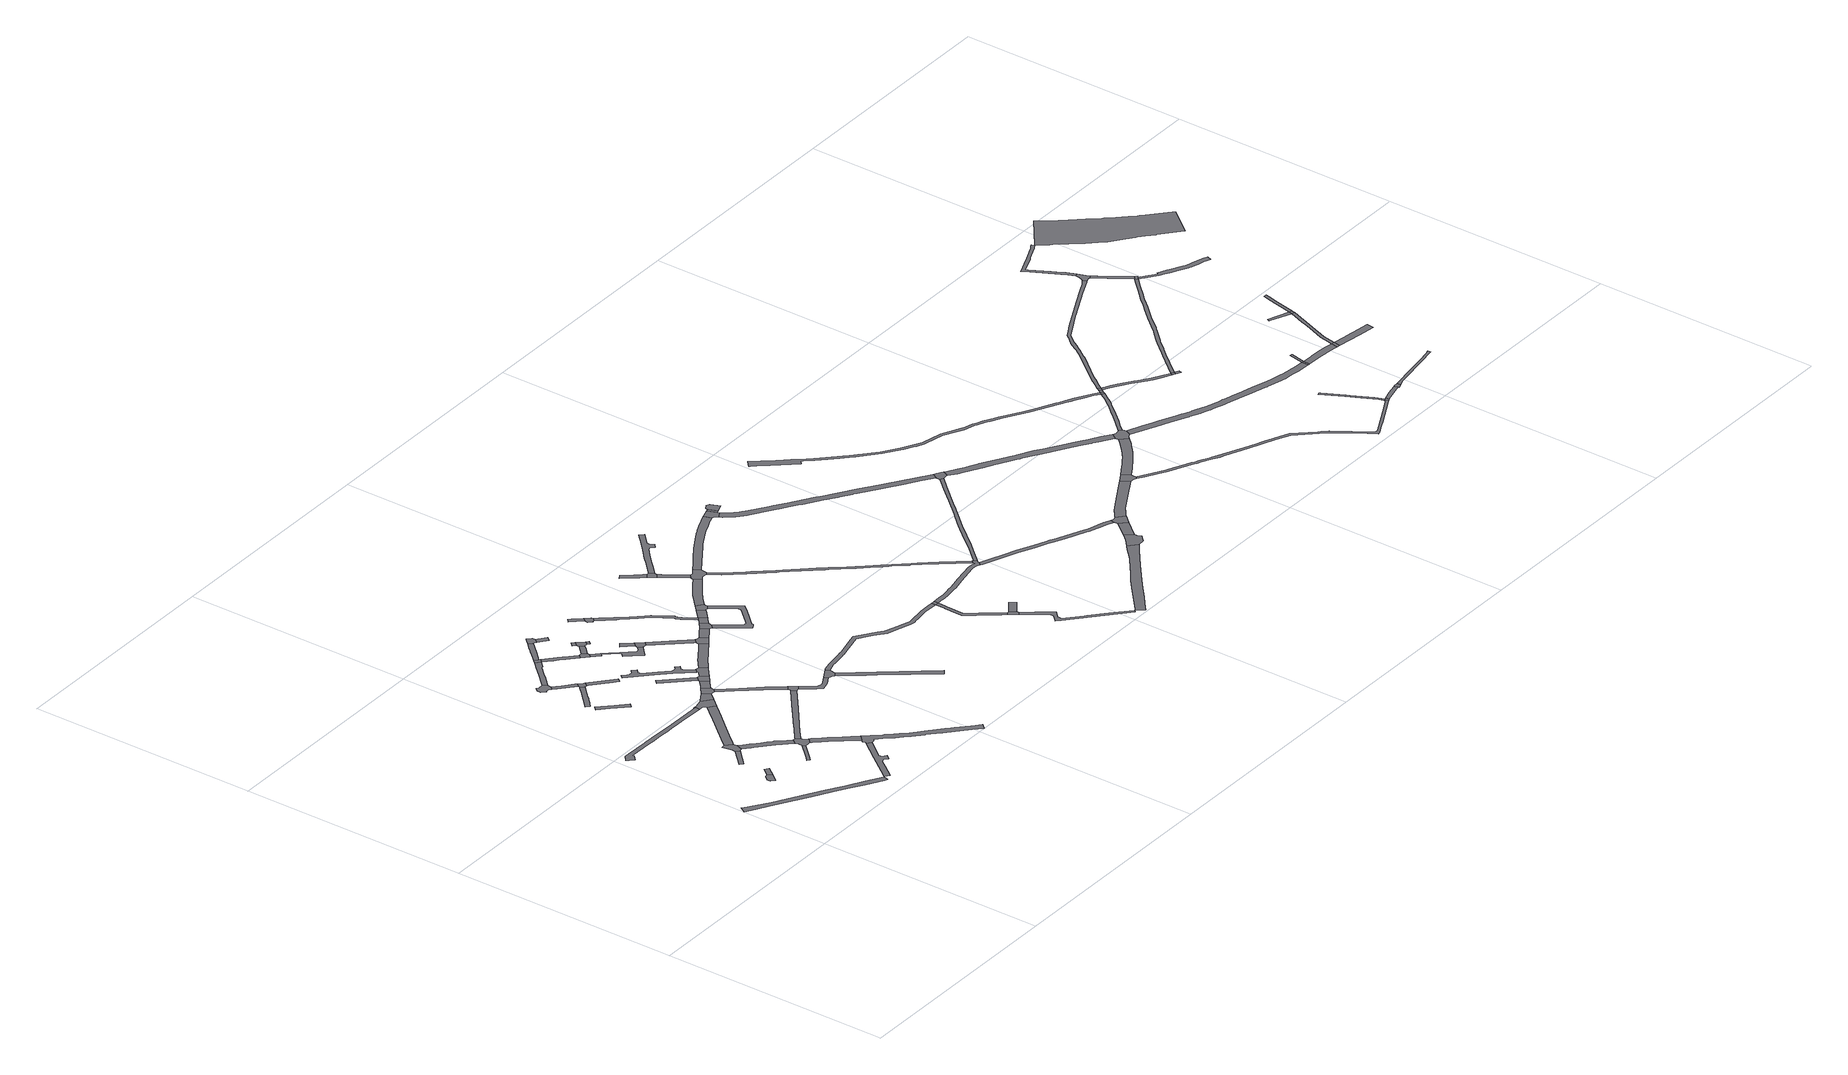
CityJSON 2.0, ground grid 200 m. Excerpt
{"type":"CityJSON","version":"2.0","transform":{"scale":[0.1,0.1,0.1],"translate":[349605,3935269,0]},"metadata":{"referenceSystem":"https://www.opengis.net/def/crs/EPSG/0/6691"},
"CityObjects":{
"road1":{"type":"Road","attributes":{"RoadStructureAttribute.sectionType":"1"},"geometry":[{"type":"MultiSurface","lod":"1","boundaries":[[[0,1,2,3,4,5,6,7,8,9,10,11,12,13,14,15,16,17,18,19]]]}]},
"road2":{"type":"Road","geometry":[{"type":"MultiSurface","lod":"1","boundaries":[[[20,21,22,23,24,25,26,27]]]}]},
"road3":{"type":"Road","attributes":{"RoadStructureAttribute.sectionType":"1"},"geometry":[{"type":"MultiSurface","lod":"1","boundaries":[[[21,28,29,22]]]}]},
"road4":{"type":"Road","attributes":{"RoadStructureAttribute.sectionType":"1"},"geometry":[{"type":"MultiSurface","lod":"1","boundaries":[[[30,31,32,33]]]}]},
"road5":{"type":"Road","geometry":[{"type":"MultiSurface","lod":"1","boundaries":[[[34,35,36,37,38,39,40,41,42,43,44,45,46,47,48,49,50,51,52,53,54]]]}]},
"road6":{"type":"Road","geometry":[{"type":"MultiSurface","lod":"1","boundaries":[[[55,56,57,58,59,30,33,60]]]}]},
"road7":{"type":"Road","attributes":{"RoadStructureAttribute.sectionType":"1"},"geometry":[{"type":"MultiSurface","lod":"1","boundaries":[[[61,62,63,64,65,66,67]]]}]},
"road8":{"type":"Road","attributes":{"RoadStructureAttribute.sectionType":"1"},"geometry":[{"type":"MultiSurface","lod":"1","boundaries":[[[68,69,70,71,72,73,74,75,76,77,78,79,80,81,82,83,55,60]]]}]},
"road9":{"type":"Road","attributes":{"RoadStructureAttribute.sectionType":"1"},"geometry":[{"type":"MultiSurface","lod":"1","boundaries":[[[84,85,86,87,88,89,90,91,92,93,94,95,96,97,98]]]}]},
"road10":{"type":"Road","attributes":{"RoadStructureAttribute.sectionType":"1"},"geometry":[{"type":"MultiSurface","lod":"1","boundaries":[[[99,100,101,102,103,104]]]}]},
"road11":{"type":"Road","attributes":{"RoadStructureAttribute.sectionType":"1"},"geometry":[{"type":"MultiSurface","lod":"1","boundaries":[[[105,106,107,108,57,56,109,110,111,112,113,114,115,116,117]]]}]},
"road12":{"type":"Road","geometry":[{"type":"MultiSurface","lod":"1","boundaries":[[[118,119,120,74,73,121,122,123,61,67,124,125,126]]]}]},
"road13":{"type":"Road","attributes":{"RoadStructureAttribute.sectionType":"1"},"geometry":[{"type":"MultiSurface","lod":"1","boundaries":[[[127,128,129,130,131,132,133,134,135,136,137,138,139,140,141,142,143,144,145]]]}]},
"road14":{"type":"Road","geometry":[{"type":"MultiSurface","lod":"1","boundaries":[[[146,147,148,149,150,151,152,153,154,155,156]]]}]},
"road15":{"type":"Road","geometry":[{"type":"MultiSurface","lod":"1","boundaries":[[[125,157,158,159,160,161,162,163,164,165,166,167,168,169,170,171,172,173,174,126]]]}]},
"road16":{"type":"Road","attributes":{"RoadStructureAttribute.sectionType":"1"},"geometry":[{"type":"MultiSurface","lod":"1","boundaries":[[[175,176,177,178,179,146,156]]]}]},
"road17":{"type":"Road","geometry":[{"type":"MultiSurface","lod":"1","boundaries":[[[176,180,136,135,181,182,183,184,177]]]}]},
"road18":{"type":"Road","attributes":{"RoadStructureAttribute.sectionType":"1"},"geometry":[{"type":"MultiSurface","lod":"1","boundaries":[[[185,186,187,188,189,190,191,148,147,192,193,194,195,196,197,198,199,200,201]]]}]},
"road19":{"type":"Road","geometry":[{"type":"MultiSurface","lod":"1","boundaries":[[[202,203,204,205,206,49,48,207,117,116,115]]]}]},
"road20":{"type":"Road","attributes":{"RoadStructureAttribute.sectionType":"1"},"geometry":[{"type":"MultiSurface","lod":"1","boundaries":[[[208,209,210,211,182,181]]]}]},
"road21":{"type":"Road","attributes":{"RoadStructureAttribute.sectionType":"1"},"geometry":[{"type":"MultiSurface","lod":"1","boundaries":[[[119,212,213,214,215,216,217,218,219,220,221,222,223,224,225,120]]]}]},
"road22":{"type":"Road","attributes":{"RoadStructureAttribute.sectionType":"1"},"geometry":[{"type":"MultiSurface","lod":"1","boundaries":[[[226,227,228,203,202,229]]]}]},
"road23":{"type":"Road","geometry":[{"type":"MultiSurface","lod":"1","boundaries":[[[185,201,230,231,232]]]}]},
"road24":{"type":"Road","attributes":{"RoadStructureAttribute.sectionType":"1"},"geometry":[{"type":"MultiSurface","lod":"1","boundaries":[[[94,233,234,235,236,237,238,239,240,241,242,243,244,245,246,247,248,249,250,251,252,253,254,255,256,257,258,259,260,261,262,263,264,265,266,267,268,269,270,271,272,273,165,164,274,275,95]]]}]},
"road25":{"type":"Road","geometry":[{"type":"MultiSurface","lod":"1","boundaries":[[[276,277,278,279,280,226,229]]]}]},
"road26":{"type":"Road","attributes":{"RoadStructureAttribute.sectionType":"1"},"geometry":[{"type":"MultiSurface","lod":"1","boundaries":[[[281,282,283,284,285,286,287,288,289,290,230,201]]]}]},
"road27":{"type":"Road","attributes":{"RoadStructureAttribute.sectionType":"1"},"geometry":[{"type":"MultiSurface","lod":"1","boundaries":[[[291,292,293,294]]]}]},
"road28":{"type":"Road","attributes":{"RoadStructureAttribute.sectionType":"1"},"geometry":[{"type":"MultiSurface","lod":"1","boundaries":[[[295,296,297,298,299,300,301,280,279]]]}]},
"road29":{"type":"Road","attributes":{"RoadStructureAttribute.sectionType":"1"},"geometry":[{"type":"MultiSurface","lod":"1","boundaries":[[[231,302,303,304,305,306,307,308,309,310,311,312,313,314,315,316,232]]]}]},
"road30":{"type":"Road","attributes":{"RoadStructureAttribute.sectionType":"1"},"geometry":[{"type":"MultiSurface","lod":"1","boundaries":[[[317,318,319,320,321,322,323,324,325,326,327,328,329,330,331,332,333,334,335,336,337,338]]]}]},
"road31":{"type":"Road","attributes":{"RoadStructureAttribute.sectionType":"1"},"geometry":[{"type":"MultiSurface","lod":"1","boundaries":[[[339,340,341,342,343,344,277,276,345,346,347,348,349,350,351,352,353]]]}]},
"road32":{"type":"Road","geometry":[{"type":"MultiSurface","lod":"1","boundaries":[[[287,286,354,355,356,357]]]}]},
"road33":{"type":"Road","geometry":[{"type":"MultiSurface","lod":"1","boundaries":[[[297,358,359,291,294,298]]]}]},
"road34":{"type":"Road","geometry":[{"type":"MultiSurface","lod":"1","boundaries":[[[360,361,362,363,364,308,307,365,366,367]]]}]},
"road35":{"type":"Road","attributes":{"RoadStructureAttribute.sectionType":"1"},"geometry":[{"type":"MultiSurface","lod":"1","boundaries":[[[356,368,369,370,371,357]]]}]},
"road36":{"type":"Road","geometry":[{"type":"MultiSurface","lod":"1","boundaries":[[[372,359,358,373,374,375,376,377,317,338]]]}]},
"road37":{"type":"Road","geometry":[{"type":"MultiSurface","lod":"1","boundaries":[[[378,217,216,379,380,339,353]]]}]},
"road38":{"type":"Road","attributes":{"RoadStructureAttribute.sectionType":"1"},"geometry":[{"type":"MultiSurface","lod":"1","boundaries":[[[381,382,383,384,385,386,387,360,367]]]}]},
"road39":{"type":"Road","attributes":{"RoadStructureAttribute.sectionType":"1"},"geometry":[{"type":"MultiSurface","lod":"1","boundaries":[[[388,389,390,391,392,393,394,355,354,395,396,397,398,399,400,401,402,403,404,405]]]}]},
"road40":{"type":"Road","attributes":{"RoadStructureAttribute.sectionType":"1"},"geometry":[{"type":"MultiSurface","lod":"1","boundaries":[[[406,407,408,409]]]}]},
"road41":{"type":"Road","geometry":[{"type":"MultiSurface","lod":"1","boundaries":[[[410,411,406,409,370,369]]]}]},
"road42":{"type":"Road","attributes":{"RoadStructureAttribute.sectionType":"1"},"geometry":[{"type":"MultiSurface","lod":"1","boundaries":[[[410,412,413,411]]]}]},
"road43":{"type":"Road","attributes":{"RoadStructureAttribute.sectionType":"1"},"geometry":[{"type":"MultiSurface","lod":"1","boundaries":[[[414,415,416,417,418,419,420,421,422,423,424,425,426,380,379]]]}]},
"road44":{"type":"Road","attributes":{"RoadStructureAttribute.sectionType":"1"},"geometry":[{"type":"MultiSurface","lod":"1","boundaries":[[[427,428,429,430]]]}]},
"road45":{"type":"Road","geometry":[{"type":"MultiSurface","lod":"1","boundaries":[[[431,430,429,405,404,432]]]}]},
"road46":{"type":"Road","attributes":{"RoadStructureAttribute.sectionType":"1"},"geometry":[{"type":"MultiSurface","lod":"1","boundaries":[[[433,434,435,436,437,438,377,376,439,440,441,442,443,444,445]]]}]},
"road47":{"type":"Road","geometry":[{"type":"MultiSurface","lod":"1","boundaries":[[[446,447,448,421,420,449,450]]]}]},
"road48":{"type":"Road","attributes":{"RoadStructureAttribute.sectionType":"1"},"geometry":[{"type":"MultiSurface","lod":"1","boundaries":[[[451,452,453,454,455,431,432]]]}]},
"road49":{"type":"Road","attributes":{"RoadStructureAttribute.sectionType":"1"},"geometry":[{"type":"MultiSurface","lod":"1","boundaries":[[[456,457,458,459,460,461]]]}]},
"road50":{"type":"Road","attributes":{"RoadStructureAttribute.sectionType":"1"},"geometry":[{"type":"MultiSurface","lod":"1","boundaries":[[[462,463,464,465,466,461,460,467,468]]]}]},
"road51":{"type":"Road","geometry":[{"type":"MultiSurface","lod":"1","boundaries":[[[469,470,453,452,445,444,471]]]}]},
"road52":{"type":"Road","attributes":{"RoadStructureAttribute.sectionType":"1"},"geometry":[{"type":"MultiSurface","lod":"1","boundaries":[[[472,473,474,475,476,446,450]]]}]},
"road53":{"type":"Road","attributes":{"RoadStructureAttribute.sectionType":"1"},"geometry":[{"type":"MultiSurface","lod":"1","boundaries":[[[477,478,479,480,481,469,471]]]}]},
"road54":{"type":"Road","attributes":{"RoadStructureAttribute.sectionType":"1"},"geometry":[{"type":"MultiSurface","lod":"1","boundaries":[[[482,483,484,485,486,487,488,489,490,491,492,493,494,495,496,497,464,463,498,499,500,501,502,503,504,505,506,507,508,509,510,511,512,513]]]}]},
"road55":{"type":"Road","geometry":[{"type":"MultiSurface","lod":"1","boundaries":[[[514,515,480,479,516,517,518,519,520]]]}]},
"road56":{"type":"Road","geometry":[{"type":"MultiSurface","lod":"1","boundaries":[[[482,513,521,522,520,519,523,524]]]}]},
"road57":{"type":"Road","attributes":{"RoadStructureAttribute.sectionType":"1"},"geometry":[{"type":"MultiSurface","lod":"1","boundaries":[[[524,525,526,527,528,482]]]}]},
"road58":{"type":"Road","attributes":{"RoadStructureAttribute.sectionType":"1"},"geometry":[{"type":"MultiSurface","lod":"1","boundaries":[[[517,529,530,531,532,533,534,535,536,537,538,539,540,541,542,543,544,545,546,547,548,549,550,551,552,553,554,555,556,557,518]]]}]},
"road59":{"type":"Road","geometry":[{"type":"MultiSurface","lod":"1","boundaries":[[[546,545,558,559,560,561,528,527]]]}]},
"road60":{"type":"Road","attributes":{"RoadStructureAttribute.sectionType":"1"},"geometry":[{"type":"MultiSurface","lod":"1","boundaries":[[[562,563,564,565,566,567,568,569,570,571,572,573,574,575,576,577,578,579,580,581,582,583,448,447,584,585,586,587,588,589,590,591,592,593,594,595,596,597,598,599,600,601,602,603,604,605,606,607]]]}]},
"road61":{"type":"Road","attributes":{"RoadStructureAttribute.sectionType":"1"},"geometry":[{"type":"MultiSurface","lod":"1","boundaries":[[[608,609,610,611,612,613,614,615,616,617,618,619,620,560,559]]]}]},
"road62":{"type":"Road","attributes":{"RoadStructureAttribute.sectionType":"1"},"geometry":[{"type":"MultiSurface","lod":"1","boundaries":[[[621,622,623,624,625,626,627,628,629,630,631,632]]]}]},
"road63":{"type":"Road","geometry":[{"type":"MultiSurface","lod":"1","boundaries":[[[633,634,635,636,637,621,632]]]}]},
"road64":{"type":"Road","attributes":{"RoadStructureAttribute.sectionType":"1"},"geometry":[{"type":"MultiSurface","lod":"1","boundaries":[[[638,639,635,634,640,641,642,643,644,645]]]}]},
"road65":{"type":"Road","geometry":[{"type":"MultiSurface","lod":"1","boundaries":[[[646,647,648,649,650,645,644,651,615,614,652,653]]]}]},
"road66":{"type":"Road","attributes":{"RoadStructureAttribute.sectionType":"1"},"geometry":[{"type":"MultiSurface","lod":"1","boundaries":[[[654,655,656,657,658,659,660,661,662,663,664,665,666,667,668,669,670,671,672,673,674,675,676,677,678,637,636]]]}]},
"road67":{"type":"Road","geometry":[{"type":"MultiSurface","lod":"1","boundaries":[[[606,679,680,607]]]}]},
"road68":{"type":"Road","attributes":{"RoadStructureAttribute.sectionType":"1"},"geometry":[{"type":"MultiSurface","lod":"1","boundaries":[[[681,682,683,684,685,686,687,679,606,688,689,690,691,692,693,694,695,696,697,698,699,700,701]]]}]},
"road69":{"type":"Road","geometry":[{"type":"MultiSurface","lod":"1","boundaries":[[[702,701,700,703,704,705,706,707]]]}]},
"road70":{"type":"Road","attributes":{"RoadStructureAttribute.sectionType":"1"},"geometry":[{"type":"MultiSurface","lod":"1","boundaries":[[[708,709,710,711,712,702,707]]]}]},
"road71":{"type":"Road","attributes":{"RoadStructureAttribute.sectionType":"1"},"geometry":[{"type":"MultiSurface","lod":"1","boundaries":[[[713,714,715,716,717,718,719,720,721,722,723,724,648,647,725,726,727,728,729,730,731,732,733,734,735]]]}]},
"road72":{"type":"Road","attributes":{"RoadStructureAttribute.sectionType":"1"},"geometry":[{"type":"MultiSurface","lod":"1","boundaries":[[[736,737,738,739,740,741,742,743,744,745,746,747,748,749,750,751,752,753,754,755,756,757,758,759,760,761,762,763,646,653,764,765,766,767,768,769,770,771,772,773,774,775,776,777,778,779,780,781,782,783,784,785,786,787,788,789,790,791,792]]]}]},
"road73":{"type":"Road","attributes":{"RoadStructureAttribute.sectionType":"1"},"geometry":[{"type":"MultiSurface","lod":"1","boundaries":[[[793,794,795,796,797,798,799,800,801,802,706,705,803,804,805,806,807,808,809,810,811,812,813]]]}]},
"road74":{"type":"Road","geometry":[{"type":"MultiSurface","lod":"1","boundaries":[[[814,792,791,815,816,817,818,819,820,821,822,823,680,679,824,825,826,827,828,829,830,831,832,833,834,835,836,837,838]]]}]},
"road75":{"type":"Road","geometry":[{"type":"MultiSurface","lod":"1","boundaries":[[[839,840,841,842,843,844,845,846,847,848,713,735]]]}]},
"road76":{"type":"Road","attributes":{"RoadStructureAttribute.sectionType":"1"},"geometry":[{"type":"MultiSurface","lod":"1","boundaries":[[[846,849,850,847]]]}]},
"road77":{"type":"Road","geometry":[{"type":"MultiSurface","lod":"1","boundaries":[[[849,851,852,853,854,850]]]}]},
"road78":{"type":"Road","attributes":{"RoadStructureAttribute.sectionType":"1"},"geometry":[{"type":"MultiSurface","lod":"1","boundaries":[[[855,856,857,858,859,860,861,862,863,864,865,866,867,868,869,870,871,872,873,874]]]}]},
"road79":{"type":"Road","attributes":{"RoadStructureAttribute.sectionType":"1"},"geometry":[{"type":"MultiSurface","lod":"1","boundaries":[[[875,876,877,878,879,880,881,882,883,884,885,886,887,836,835,888,889,890,891,892,893,894,895,896,897,898,899,900,901,902,903,904]]]}]},
"road80":{"type":"Road","attributes":{"RoadStructureAttribute.sectionType":"1"},"geometry":[{"type":"MultiSurface","lod":"1","boundaries":[[[842,905,906,907,908,909,910,911,912,913,914,915,916,917,918,919,920,921,922,923,924,925,926,927,928,929,930,931,932,933,934,935,936,937,938,939,940,941,942,943,944,945,946,947,843]]]}]},
"road81":{"type":"Road","attributes":{"RoadStructureAttribute.sectionType":"1"},"geometry":[{"type":"MultiSurface","lod":"1","boundaries":[[[948,949,950,951,952,953,954,955,956,957,958,959,960,961,962,963,964,965,966,967,968,814,838]]]}]},
"road82":{"type":"Road","geometry":[{"type":"MultiSurface","lod":"1","boundaries":[[[969,970,971,972,973,874,873,974]]]}]},
"road83":{"type":"Road","attributes":{"RoadStructureAttribute.sectionType":"1"},"geometry":[{"type":"MultiSurface","lod":"1","boundaries":[[[975,976,972,971]]]}]},
"road84":{"type":"Road","geometry":[{"type":"MultiSurface","lod":"1","boundaries":[[[977,978,904,903,976,975,979]]]}]},
"road85":{"type":"Road","geometry":[{"type":"MultiSurface","lod":"1","boundaries":[[[956,980,981,982,983,984,985,929,928,957]]]}]},
"road86":{"type":"Road","attributes":{"RoadStructureAttribute.sectionType":"1"},"geometry":[{"type":"MultiSurface","lod":"1","boundaries":[[[986,987,988,989,990,991,992,993,994,995,996,997,977,979]]]}]},
"road87":{"type":"Road","geometry":[{"type":"MultiSurface","lod":"1","boundaries":[[[990,998,999,1000,1001,1002,1003,1004,991]]]}]},
"road88":{"type":"Road","attributes":{"RoadStructureAttribute.sectionType":"1"},"geometry":[{"type":"MultiSurface","lod":"1","boundaries":[[[1005,1006,1007,1008,1009,1010,1011,1012,1013,1014,1015,1016,1017,1018,1019,1020,1021,1022,1023,1024,1025,982,981,1026,1027,1028,1029,1030,1031,1032,1033,1034,1035,1036,1037,1038,1039,1040,1041,1042,1043,1044]]]}]},
"road89":{"type":"Road","attributes":{"RoadStructureAttribute.sectionType":"1"},"geometry":[{"type":"MultiSurface","lod":"1","boundaries":[[[1045,1046,1047,1048,1049,1050,1051,1052,1053,1054,1055,1056,1057,1058,1059,1060,1061,1062,1063,1064,1065,1066,1067,1068,1069,1070,1071,1072,1073,1074,1075,1076,1077,1078,1079,1080,1081,1082,1083,1084,1085,1086,1087,1088,1089,1090,1091,1092,1093,1094,1095,1096,1097,1098,1099,1100,1101,1102,1103,1104,1105,1106,1107,1108,1109,1110,1111,1112,1113,1114,1115,1116,1117,1118,1119,1120,1121,1122,1123,1124,1125,1126,1127,1128,1129,1130,1131,1132,1133]]]}]},
"road90":{"type":"Road","attributes":{"RoadStructureAttribute.sectionType":"1"},"geometry":[{"type":"MultiSurface","lod":"1","boundaries":[[[1001,1134,1135,1136,1137,1138,1139,1140,1141,1142,1143,1144,1145,1146,1147,1148,1149,1150,1151,1152,1153,1002]]]}]},
"road91":{"type":"Road","geometry":[{"type":"MultiSurface","lod":"1","boundaries":[[[1144,1143,1154,1155,1156,1157,1158,1159,1160,1005,1044]]]}]},
"road92":{"type":"Road","attributes":{"RoadStructureAttribute.sectionType":"1"},"geometry":[{"type":"MultiSurface","lod":"1","boundaries":[[[1161,1162,1163,1164,1165,1166,1167,1168,1169,1170,1171,1172,1173,1174,1175,1176,1177,1178,1179,1180,1181,1182,1183,1184,1185,1186,1187,1188,1189,1190,1191,1192,1193,1194,1195,1196,1000,999,1197,1198,1199,1200,1201,1202,1203,1204,1205,1206,1207,1208,1209,1210,1211,1212,1213,1214,1215,1216,1217,1218,1219,1220,1221,1222,1223,1224,1225,1226,1227,1228,1229,1230]]]}]},
"road93":{"type":"Road","attributes":{"RoadStructureAttribute.sectionType":"1"},"geometry":[{"type":"MultiSurface","lod":"1","boundaries":[[[1231,1232,1233,1234,1235,1236,1237,1238,1158,1157,1239,1240,1241,1242,1243,1244,1245,1246,1247,1248,1249,1133]]]}]},
"road94":{"type":"Road","geometry":[{"type":"MultiSurface","lod":"1","boundaries":[[[1249,1250,1251,1045,1133]]]}]},
"road95":{"type":"Road","attributes":{"RoadStructureAttribute.sectionType":"1"},"geometry":[{"type":"MultiSurface","lod":"1","boundaries":[[[1045,1251,1252,1253]]]}]},
"road96":{"type":"Road","geometry":[{"type":"MultiSurface","lod":"1","boundaries":[[[1252,1254,1255,1256,1253]]]}]},
"road97":{"type":"Road","attributes":{"RoadStructureAttribute.sectionType":"1"},"geometry":[{"type":"MultiSurface","lod":"1","boundaries":[[[1257,1258,1259,1260,1261,1262,1263,1264,1265,1266,1267,1268,1269,1270,1271,1272,1273,1274,1275,1276,1277,1278,1279,1280,1281,1282,1283,1284,1285,1286,1287,1156,1155,1288,1289,1290,1291,1292,1293,1294,1295,1296,1297,1298,1299,1300,1301,1302,1303,1304,1305,1306,1307,1308,1309,1310,1311,1312,1313,1314,1315,1316,1317]]]}]},
"road98":{"type":"Road","attributes":{"RoadStructureAttribute.sectionType":"1"},"geometry":[{"type":"MultiSurface","lod":"1","boundaries":[[[1252,1318,1319,1320,1321,1322,1323,1324,1325,1326,1327,1328,1329,1330,1331,1332,1333,1334,1335,1336,1254]]]}]},
"road99":{"type":"Road","geometry":[{"type":"MultiSurface","lod":"1","boundaries":[[[1337,1338,1329,1328,1339,1340]]]}]},
"road100":{"type":"Road","geometry":[{"type":"MultiSurface","lod":"1","boundaries":[[[1341,1342,1343,1337,1340]]]}]},
"road101":{"type":"Road","attributes":{"RoadStructureAttribute.sectionType":"1"},"geometry":[{"type":"MultiSurface","lod":"1","boundaries":[[[1344,1345,1346,1347,1348,1349,1350,1351,1352,1353,1354,1355,1356]]]}]},
"road102":{"type":"Road","geometry":[{"type":"MultiSurface","lod":"1","boundaries":[[[1356,1355,1230,1229,1357,1358]]]}]},
"road103":{"type":"Road","attributes":{"RoadStructureAttribute.sectionType":"1"},"geometry":[{"type":"MultiSurface","lod":"1","boundaries":[[[1357,1359,1360,1361,1362,1363,1358]]]}]},
"road104":{"type":"Road","attributes":{"RoadStructureAttribute.sectionType":"1"},"geometry":[{"type":"MultiSurface","lod":"1","boundaries":[[[1364,1365,1366,1367,1368,1369,1370,1371,1372,1373,1374,1375,1376,1377,1378,1379,1380,1381,1382,1383,1384,1385,1386,1387,1388,1389,1390,1391,1392,1393,1394,1395,1396,1397,1398,1399,1400,1401,1402,1403,1404,1405,1406,1407,1408,1409,1410,1411,1255,1254]]]}]},
"road105":{"type":"Road","geometry":[{"type":"MultiSurface","lod":"1","boundaries":[[[1412,1413,1414,1415,1361,1360]]]}]},
"road106":{"type":"Road","geometry":[{"type":"MultiSurface","lod":"1","boundaries":[[[1416,1317,1316,1417,1418]]]}]},
"road107":{"type":"Road","attributes":{"RoadStructureAttribute.sectionType":"1"},"geometry":[{"type":"MultiSurface","lod":"1","boundaries":[[[1419,1420,1421,1422,1317,1416]]]}]},
"road108":{"type":"Road","attributes":{"RoadStructureAttribute.sectionType":"1"},"geometry":[{"type":"MultiSurface","lod":"1","boundaries":[[[1423,1424,1425,1426,1427,1428,1429,1430,1431,1432,1433,1434,1435,1436,1338,1337,1437,1438,1439,1440,1441,1442,1443,1444,1445,1446,1447,1448,1449,1450,1451,1452,1453,1454,1455]]]}]},
"road109":{"type":"Road","attributes":{"RoadStructureAttribute.sectionType":"1"},"geometry":[{"type":"MultiSurface","lod":"1","boundaries":[[[1418,1456,1457,1458,1459,1460,1461,1462,1463,1464,1465,1416]]]}]},
"road110":{"type":"Road","attributes":{"RoadStructureAttribute.sectionType":"1"},"geometry":[{"type":"MultiSurface","lod":"1","boundaries":[[[1466,1467,1468,1469,1470,1471,1472,1473,1474,1475,1476,1477,1478,1414,1413]]]}]},
"road111":{"type":"Road","geometry":[{"type":"MultiSurface","lod":"1","boundaries":[[[1479,1461,1460,1480]]]}]},
"road112":{"type":"Road","attributes":{"RoadStructureAttribute.sectionType":"1"},"geometry":[{"type":"MultiSurface","lod":"1","boundaries":[[[1481,1482,1483,1484,1485,1486,1487,1488,1461,1479,1489,1490,1491,1492,1493]]]}]},
"road113":{"type":"Road","attributes":{"RoadStructureAttribute.sectionType":"1"},"geometry":[{"type":"MultiSurface","lod":"1","boundaries":[[[1494,1495,1496,1497,1498,1479,1480,1499,1500,1501,1502]]]}]},
"road114":{"type":"Road","attributes":{"RoadStructureAttribute.sectionType":"1"},"geometry":[{"type":"MultiSurface","lod":"1","boundaries":[[[1503,1504,1505,1506,1493]]]}]},
"road115":{"type":"Road","geometry":[{"type":"MultiSurface","lod":"1","boundaries":[[[1507,1508,1509,1387,1386,1510,1511,1512,1513,1514,1515,1516,1517,1518,1519]]]}]},
"road116":{"type":"Road","geometry":[{"type":"MultiSurface","lod":"1","boundaries":[[[1503,1493,1492,1520,1521]]]}]},
"road117":{"type":"Road","attributes":{"RoadStructureAttribute.sectionType":"1"},"geometry":[{"type":"MultiSurface","lod":"1","boundaries":[[[1518,1522,1523,1524,1525,1526,1527,1528,1529,1530,1531,1532,1533,1534,1535,1536,1537,1538,1539,1540,1541,1542,1543,1544,1545,1546,1547,1548,1549,1550,1551,1519]]]}]},
"road118":{"type":"Road","attributes":{"RoadStructureAttribute.sectionType":"1"},"geometry":[{"type":"MultiSurface","lod":"1","boundaries":[[[1515,1552,1553,1554,1555,1556,1557,1558,1559,1560,1561,1562,1563,1564,1565,1566,1567,1568,1516]]]}]},
"road119":{"type":"Road","geometry":[{"type":"MultiSurface","lod":"1","boundaries":[[[1454,1569,1570,1559,1558,1455]]]}]},
"road120":{"type":"Road","attributes":{"RoadStructureAttribute.sectionType":"1"},"geometry":[{"type":"MultiSurface","lod":"1","boundaries":[[[1521,1571,1572,1573,1574,1575,1576,1503]]]}]},
"road121":{"type":"Road","attributes":{"RoadStructureAttribute.sectionType":"1"},"geometry":[{"type":"MultiSurface","lod":"1","boundaries":[[[1577,1578,1579,1580,1581,1582,1583,1584,1585,1586,1587,1588,1589,1569,1454,1590,1591,1592,1593,1594,1595,1596,1597,1598,1599,1600,1601,1602,1603]]]}]},
"road122":{"type":"Road","attributes":{"function":"2","RoadStructureAttribute.sectionType":"1"},"geometry":[{"type":"MultiSurface","lod":"1","boundaries":[[[1604,1605,1606,1607,1608,1609,1610,1611,1612,1613,1614,1615,1616,1617,1618,1619,1620,1621,1622,1623,1624,1625,1626,1627,1628,1629,1630,1631,1632,1633,1634,1635,1636,1637,1638,1639,1640,1641,1642]]]}]}
},
"vertices":[
[57,737,0],[226,637,0],[487,483,0],[637,394,0],[746,330,0],[765,318,0],[872,255,0],[1012,172,0],[1032,161,0],[1049,204,0],[915,283,0],[783,361,0],[769,370,0],[734,390,0],[630,452,0],[504,526,0],[244,680,0],[48,815,0],[41,820,0],[9,766,0],
[524,853,0],[572,914,0],[540,939,0],[516,939,0],[483,901,0],[486,874,0],[486,870,0],[518,845,0],
[625,982,0],[593,1007,0],
[671,1339,0],[537,1204,0],[563,1179,0],[697,1313,0],
[109,1973,0],[68,1934,0],[87,1915,0],[117,1883,0],[157,1920,0],[157,1935,0],[363,1931,0],[407,1930,0],[509,1928,0],[607,1926,0],[655,1925,0],[683,1925,0],[774,1923,0],[905,1920,0],[996,1919,0],[997,1956,0],[697,1961,0],[510,1965,0],[364,1968,0],[358,1968,0],[158,1972,0],
[742,1379,0],[742,1412,0],[687,1455,0],[654,1453,0],[671,1367,0],[724,1322,0],
[1035,971,0],[935,868,0],[901,833,0],[890,822,0],[908,805,0],[945,842,0],[1053,953,0],
[727,1320,0],[782,1274,0],[784,1272,0],[799,1258,0],[927,1145,0],[1030,1039,0],[1065,1080,0],[1034,1114,0],[965,1185,0],[959,1190,0],[922,1223,0],[887,1254,0],[834,1301,0],[820,1314,0],[763,1361,0],[762,1362,0],
[1089,180,0],[1173,289,0],[1221,351,0],[1248,356,0],[1279,331,0],[1309,368,0],[1277,393,0],[1277,394,0],[1272,422,0],[1338,505,0],[1394,574,0],[1356,604,0],[1226,433,0],[1103,273,0],[1054,210,0],
[598,2474,0],[713,2360,0],[741,2388,0],[656,2473,0],[546,2582,0],[518,2554,0],
[1010,1838,0],[938,1752,0],[858,1658,0],[718,1492,0],[744,1415,0],[755,1427,0],[829,1514,0],[927,1628,0],[1010,1725,0],[1088,1816,0],[1108,1839,0],[1089,1856,0],[1052,1888,0],
[1117,1025,0],[1116,1049,0],[1083,1076,0],[1038,1031,0],[1042,1027,0],[1043,979,0],[1096,956,0],[1108,956,0],[1147,995,0],
[535,2614,0],[589,2667,0],[594,2672,0],[610,2688,0],[648,2727,0],[655,2733,0],[671,2749,0],[731,2810,0],[734,2813,0],[706,2841,0],[702,2838,0],[643,2777,0],[639,2774,0],[620,2755,0],[582,2716,0],[560,2695,0],[523,2658,0],[520,2656,0],[507,2642,0],
[582,3025,0],[583,3056,0],[558,3089,0],[514,3085,0],[496,3100,0],[471,3071,0],[470,3038,0],[502,3007,0],[509,3013,0],[534,3016,0],[557,2996,0],
[1122,942,0],[1143,920,0],[1171,891,0],[1181,881,0],[1205,852,0],[1279,765,0],[1282,762,0],[1371,655,0],[1416,697,0],[1394,720,0],[1365,751,0],[1337,783,0],[1329,792,0],[1321,801,0],[1247,888,0],[1232,906,0],[1221,918,0],[1161,981,0],
[588,2969,0],[712,2862,0],[735,2887,0],[724,2896,0],[644,2968,0],
[712,2847,0],[757,2813,0],[783,2844,0],[773,2852,0],[739,2883,0],
[786,3329,0],[738,3276,0],[737,3276,0],[672,3208,0],[672,3207,0],[639,3172,0],[605,3137,0],[634,3106,0],[634,3107,0],[654,3128,0],[702,3179,0],[749,3228,0],[760,3240,0],[769,3250,0],[777,3243,0],[793,3260,0],[825,3294,0],
[1172,1913,0],[1090,1983,0],[1040,1970,0],[1023,1966,0],[986,1968,0],[1034,1918,0],
[766,2806,0],[917,2677,0],[954,2646,0],[980,2676,0],
[1191,1110,0],[1273,1176,0],[1368,1252,0],[1520,1374,0],[1650,1479,0],[1620,1515,0],[1545,1454,0],[1401,1337,0],[1390,1328,0],[1373,1314,0],[1260,1222,0],[1246,1211,0],[1119,1108,0],[1100,1092,0],
[1186,2042,0],[1182,2039,0],[1146,2016,0],[1227,1977,0],
[850,3320,0],[841,3329,0],[811,3356,0],
[1421,577,0],[1430,586,0],[1434,589,0],[1486,540,0],[1537,482,0],[1549,468,0],[1596,425,0],[1637,386,0],[1638,385,0],[1723,312,0],[1726,310,0],[1785,256,0],[1823,221,0],[1924,131,0],[1995,69,0],[1996,68,0],[2065,4,0],[2101,44,0],[2080,63,0],[2061,81,0],[2035,105,0],[1940,191,0],[1919,210,0],[1885,240,0],[1873,250,0],[1860,261,0],[1762,348,0],[1723,384,0],[1722,385,0],[1674,425,0],[1621,477,0],[1613,485,0],[1589,508,0],[1571,528,0],[1539,563,0],[1532,570,0],[1478,630,0],[1469,639,0],[1467,641,0],[1450,659,0],[1426,686,0],[1357,638,0],[1361,611,0],
[1262,1976,0],[1289,2000,0],[1287,2002,0],[1290,2030,0],[1243,2088,0],
[898,3229,0],[927,3204,0],[930,3201,0],[968,3168,0],[994,3143,0],[1050,3091,0],[1075,3117,0],[990,3196,0],[979,3206,0],[951,3231,0],
[1353,2202,0],[1130,2432,0],[1098,2400,0],[1320,2171,0],
[1312,2048,0],[1358,2088,0],[1366,2096,0],[1319,2153,0],[1309,2145,0],[1264,2105,0],[1259,2102,0],
[911,3401,0],[913,3403,0],[979,3474,0],[984,3480,0],[1000,3497,0],[1004,3501,0],[973,3531,0],[966,3524,0],[961,3519,0],[926,3481,0],[920,3474,0],[886,3437,0],[880,3430,0],[824,3370,0],[820,3365,0],
[1441,2280,0],[1379,2348,0],[1380,2378,0],[1403,2399,0],[1372,2432,0],[1350,2411,0],[1320,2412,0],[1317,2416,0],[1241,2490,0],[1145,2583,0],[1144,2613,0],[1167,2637,0],[1134,2668,0],[1112,2645,0],[1082,2644,0],[1067,2658,0],[1035,2690,0],[1007,2661,0],[1039,2630,0],[1186,2487,0],[1288,2388,0],[1411,2253,0],
[1657,1569,0],[1584,1663,0],[1552,1700,0],[1549,1704,0],[1463,1803,0],[1419,1853,0],[1364,1860,0],[1423,1792,0],[1437,1777,0],[1479,1729,0],[1506,1698,0],[1511,1692,0],[1556,1638,0],[1560,1634,0],[1628,1546,0],
[1107,3037,0],[1132,3063,0],[1132,3084,0],[1102,3118,0],
[1423,2142,0],[1376,2200,0],
[1058,3524,0],[1056,3552,0],[1024,3585,0],[1001,3563,0],[979,3538,0],[1018,3502,0],[1025,3496,0],[1034,3490,0],
[1192,3144,0],[1212,3165,0],[1176,3192,0],[1143,3159,0],
[1423,2239,0],[1460,2172,0],[1471,2182,0],[1499,2204,0],[1517,2219,0],[1471,2277,0],
[1628,1522,0],[1678,1482,0],[1707,1505,0],
[1049,3479,0],[1053,3476,0],[1115,3432,0],[1131,3453,0],[1140,3465,0],[1121,3478,0],[1059,3523,0],
[1400,2796,0],[1381,2793,0],[1293,2891,0],[1239,2951,0],[1237,2953,0],[1193,2999,0],[1137,3058,0],[1172,2977,0],[1185,2988,0],[1284,2882,0],[1291,2874,0],[1260,2843,0],[1358,2728,0],[1370,2714,0],[1409,2749,0],[1415,2755,0],[1461,2796,0],[1434,2827,0],
[1204,3251,0],[1183,3272,0],[1155,3243,0],[1176,3222,0],
[1235,3165,0],[1263,3193,0],
[1254,3147,0],[1282,3175,0],
[1680,1480,0],[1763,1373,0],[1777,1356,0],[1798,1329,0],[1851,1346,0],[1870,1351,0],[1944,1393,0],[1925,1425,0],[1863,1388,0],[1856,1384,0],[1837,1379,0],[1801,1384,0],[1785,1404,0],
[1395,2969,0],[1358,2940,0],[1435,2854,0],[1470,2886,0],
[1526,2824,0],[1492,2793,0],
[1703,2448,0],[1688,2436,0],[1687,2436,0],[1618,2390,0],[1584,2366,0],[1572,2358,0],[1616,2298,0],[1660,2327,0],[1731,2375,0],[1747,2387,0],[1752,2390,0],[1791,2418,0],[1748,2479,0],
[2030,1397,0],[2040,1447,0],[2021,1480,0],[1986,1379,0],[1995,1369,0],
[1741,2520,0],[1750,2511,0],[1783,2541,0],[1746,2582,0],[1695,2638,0],
[1463,3474,0],[1442,3497,0],[1419,3475,0],[1413,3469,0],[1496,3378,0],[1526,3405,0],
[1530,3325,0],[1543,3324,0],[1568,3346,0],[1558,3357,0],[1562,3364,0],[1494,3347,0],[1524,3318,0],
[1824,2531,0],[1792,2532,0],[1866,2470,0],
[2145,1182,0],[2197,1116,0],[2516,714,0],[2551,742,0],[2232,1144,0],
[1927,2512,0],[1955,2532,0],[1970,2542,0],[1927,2603,0],[1898,2583,0],
[2048,2706,0],[1976,2811,0],[1964,2843,0],[1964,2861,0],[1964,2866,0],[1923,2926,0],[1861,3015,0],[1860,3016,0],[1801,3079,0],[1790,3091,0],[1759,3127,0],[1750,3137,0],[1683,3210,0],[1671,3225,0],[1614,3292,0],[1598,3311,0],[1655,3187,0],[1660,3192,0],[1673,3179,0],[1705,3144,0],[1715,3133,0],[1726,3120,0],[1754,3090,0],[1770,3072,0],[1837,3000,0],[1838,2999,0],[1891,2921,0],[1907,2899,0],[1937,2856,0],[1937,2836,0],[1951,2798,0],[2026,2691,0],
[1945,2616,0],[1939,2611,0],[1996,2537,0],[1998,2535,0],[2027,2565,0],[2032,2595,0],[1987,2650,0],
[2030,2685,0],[2012,2670,0],[2069,2629,0],[2096,2652,0],
[2108,2663,0],[2146,2698,0],[2173,2724,0],[2125,2780,0],
[2074,2432,0],[2075,2431,0],[2131,2355,0],[2182,2285,0],[2202,2298,0],[2221,2312,0],[2221,2326,0],[2243,2350,0],[2292,2403,0],[2345,2459,0],[2377,2496,0],[2398,2522,0],[2379,2549,0],[2321,2628,0],[2306,2649,0],[2270,2697,0],[2231,2750,0],[2199,2726,0],[2249,2659,0],[2275,2623,0],[2287,2607,0],[2335,2543,0],[2332,2508,0],[2230,2393,0],[2202,2363,0],[2172,2365,0],[2144,2403,0],[2102,2462,0],[2047,2538,0],
[2226,2758,0],[2232,2783,0],[2175,2828,0],[2131,2786,0],
[3245,1395,0],[3141,1395,0],[3140,1395,0],[2985,1375,0],[2982,1374,0],[2968,1373,0],[2945,1377,0],[2817,1419,0],[2745,1448,0],[2700,1481,0],[2699,1482,0],[2555,1580,0],[2535,1594,0],[2481,1581,0],[2303,1538,0],[2275,1533,0],[2271,1533,0],[2255,1530,0],[2212,1523,0],[2139,1512,0],[2111,1508,0],[2032,1487,0],[2044,1449,0],[2046,1450,0],[2113,1470,0],[2152,1476,0],[2264,1494,0],[2269,1495,0],[2287,1498,0],[2306,1501,0],[2518,1552,0],[2539,1545,0],[2603,1501,0],[2635,1478,0],[2728,1410,0],[2805,1382,0],[2936,1341,0],[2964,1335,0],[2977,1337,0],[2997,1338,0],[3034,1342,0],[3049,1345,0],[3139,1358,0],[3145,1358,0],[3274,1355,0],[3275,1394,0],
[2271,2820,0],[2299,2847,0],[2311,2858,0],[2339,2883,0],[2402,2929,0],[2421,2943,0],[2513,3011,0],[2472,3066,0],[2412,3023,0],[2337,2971,0],[2292,2935,0],[2264,2911,0],[2220,2872,0],
[2317,3391,0],[2310,3400,0],[2301,3411,0],[2255,3464,0],[2254,3465,0],[2181,3550,0],[2146,3528,0],[2200,3466,0],[2249,3408,0],[2270,3384,0],[2277,3375,0],[2284,3366,0],
[2314,3326,0],[2328,3306,0],[2361,3331,0],[2365,3349,0],[2336,3388,0],
[2400,3276,0],[2383,3302,0],[2349,3278,0],[2358,3265,0],[2401,3204,0],[2445,3143,0],[2478,3095,0],[2510,3119,0],
[2608,3042,0],[2618,3095,0],[2585,3151,0],[2530,3113,0],[2512,3116,0],[2478,3093,0],[2543,3033,0],[2585,3026,0],
[2422,3406,0],[2429,3412,0],[2477,3462,0],[2488,3473,0],[2516,3501,0],[2533,3519,0],[2614,3593,0],[2615,3595,0],[2617,3595,0],[2645,3599,0],[2671,3571,0],[2704,3601,0],[2678,3629,0],[2681,3659,0],[2770,3745,0],[2739,3777,0],[2650,3691,0],[2585,3628,0],[2501,3551,0],[2483,3533,0],[2457,3506,0],[2457,3505,0],[2415,3463,0],[2396,3444,0],[2374,3423,0],
[3308,1357,0],[3308,1394,0],
[3434,943,0],[3428,951,0],[3423,957,0],[3375,1017,0],[3298,1111,0],[3305,1279,0],[3307,1331,0],[3276,1274,0],[3276,1271,0],[3275,1212,0],[3268,1104,0],[3296,1070,0],[3339,1017,0],[3389,955,0],[3392,952,0],[3400,938,0],[3411,924,0],[3460,863,0],[3479,840,0],[3486,831,0],[3508,848,0],
[3526,846,0],[3489,826,0],[3507,803,0],[3539,762,0],[3563,780,0],[3566,799,0],
[3578,809,0],[3643,858,0],[3667,877,0],[3632,925,0],[3607,905,0],
[3246,3539,0],[3109,3482,0],[3057,3455,0],[3043,3448,0],[3017,3435,0],[2967,3407,0],[2951,3398,0],[2902,3369,0],[2832,3323,0],[2828,3321,0],[2729,3252,0],[2655,3200,0],[2889,3283,0],[2897,3288,0],[2919,3302,0],[3010,3356,0],[3082,3394,0],[3140,3421,0],[3197,3447,0],[3211,3454,0],[3224,3459,0],[3260,3470,0],[3265,3472,0],
[3873,1598,0],[3799,1683,0],[3789,1694,0],[3678,1824,0],[3649,1858,0],[3548,1969,0],[3500,2022,0],[3495,2027,0],[3492,2031,0],[3409,2120,0],[3356,2174,0],[3322,2213,0],[3321,2214,0],[3314,2222,0],[3222,2330,0],[3219,2333,0],[3165,2395,0],[3161,2400,0],[3124,2442,0],[2989,2592,0],[2953,2632,0],[2826,2773,0],[2805,2795,0],[2798,2804,0],[2737,2876,0],[2679,2944,0],[2678,2946,0],[2669,2958,0],[2648,2940,0],[2655,2929,0],[2667,2915,0],[2712,2862,0],[2773,2789,0],[2778,2784,0],[2930,2616,0],[2934,2611,0],[2945,2599,0],[3049,2485,0],[3055,2479,0],[3061,2472,0],[3177,2339,0],[3182,2334,0],[3196,2317,0],[3198,2314,0],[3259,2246,0],[3315,2182,0],[3318,2179,0],[3337,2154,0],[3412,2077,0],[3476,2007,0],[3508,1974,0],[3525,1955,0],[3616,1854,0],[3623,1847,0],[3678,1783,0],[3929,1486,0],[3951,1504,0],
[4113,86,0],[3965,218,0],[3838,332,0],[3822,345,0],[3689,463,0],[3689,500,0],[3741,553,0],[3722,577,0],[3664,650,0],[3641,680,0],[3567,727,0],[3587,700,0],[3598,686,0],[3591,687,0],[3683,570,0],[3682,536,0],[3663,515,0],[3652,503,0],[3630,481,0],[3662,451,0],[4095,65,0],
[3958,1496,0],[3931,1464,0],[3908,1472,0],[3863,1473,0],[3674,1438,0],[3552,1413,0],[3509,1407,0],[3489,1404,0],[3431,1396,0],[3368,1393,0],[3325,1356,0],[3350,1356,0],[3372,1355,0],[3435,1358,0],[3546,1373,0],[3557,1374,0],[3673,1399,0],[3855,1435,0],[3865,1438,0],[3898,1435,0],[3922,1429,0],[3942,1423,0],[3964,1454,0],[3961,1456,0],[3979,1477,0],
[3289,3464,0],[3292,3463,0],[3298,3453,0],[3308,3438,0],[3357,3471,0],[3357,3473,0],[3354,3481,0],[3355,3486,0],[3328,3567,0],[3257,3543,0],
[3375,3493,0],[3347,3573,0],
[3447,3519,0],[3417,3603,0],[3389,3617,0],[3352,3594,0],
[4786,649,0],[4713,578,0],[4710,576,0],[4680,549,0],[4516,420,0],[4443,364,0],[4367,298,0],[4133,95,0],[4118,81,0],[4169,22,0],[4194,43,0],[4304,136,0],[4378,200,0],[4403,221,0],[4496,301,0],[4601,384,0],[4730,488,0],[4843,577,0],[4898,621,0],[4822,681,0],
[4988,1023,0],[4847,1067,0],[4814,1079,0],[4567,1192,0],[4565,1193,0],[4549,1201,0],[4545,1203,0],[4511,1217,0],[4417,1257,0],[4280,1320,0],[4156,1368,0],[4065,1406,0],[3981,1441,0],[3959,1411,0],[4068,1366,0],[4257,1288,0],[4384,1231,0],[4482,1191,0],[4493,1186,0],[4527,1171,0],[4542,1164,0],[4597,1136,0],[4624,1124,0],[4802,1044,0],[4820,1038,0],[4940,998,0],[4974,988,0],[4975,988,0],[5036,959,0],[5046,997,0],
[3326,3412,0],[3369,3357,0],[3387,3338,0],[3390,3336,0],[3438,3295,0],[3458,3278,0],[3489,3258,0],[3622,3170,0],[3694,3125,0],[3757,3084,0],[3808,3052,0],[3838,3033,0],[3981,2939,0],[3983,2937,0],[4079,2874,0],[4092,2865,0],[4179,2808,0],[4187,2803,0],[4209,2789,0],[4371,2682,0],[4545,2568,0],[4558,2559,0],[4652,2498,0],[4746,2435,0],[4778,2484,0],[4339,2774,0],[4335,2776,0],[4279,2813,0],[3994,3001,0],[3982,3009,0],[3770,3149,0],[3766,3151,0],[3694,3199,0],[3666,3218,0],[3524,3311,0],[3500,3325,0],[3495,3329,0],[3481,3341,0],[3463,3355,0],[3433,3381,0],[3414,3402,0],[3393,3423,0],[3372,3452,0],
[4052,1560,0],[4128,1647,0],[4308,1863,0],[4309,1864,0],[4415,1982,0],[4500,2077,0],[4506,2084,0],[4694,2294,0],[4774,2384,0],[4749,2400,0],[4745,2395,0],[4653,2291,0],[4588,2218,0],[4545,2168,0],[4411,2016,0],[4391,1996,0],[4282,1880,0],[4262,1855,0],[4170,1742,0],[4108,1665,0],[4049,1598,0],
[5007,676,0],[4988,694,0],[4987,732,0],[4935,793,0],[4888,741,0],[4954,620,0],
[5106,870,0],[5041,926,0],
[5102,996,0],[5070,986,0],[5167,941,0],
[4817,2390,0],[4825,2387,0],[4850,2437,0],[4848,2438,0],[4801,2469,0],[4801,2470,0],
[5170,945,0],[5214,981,0],[5250,1011,0],[5406,1102,0],[5588,1207,0],[5546,1279,0],[5453,1225,0],[5354,1167,0],[5216,1087,0],[5171,1056,0],[5140,1031,0],[5119,1012,0],
[5626,1207,0],[5649,1194,0],[5663,1217,0],[5665,1257,0],[5622,1325,0],[5581,1300,0],[5576,1297,0],
[6052,1720,0],[5974,1770,0],[5854,1845,0],[5849,1848,0],[5780,1892,0],[5734,1921,0],[5619,1994,0],[5570,2025,0],[5507,2064,0],[5382,2135,0],[5368,2143,0],[5332,2164,0],[5256,2207,0],[5109,2290,0],[5106,2291,0],[5100,2295,0],[5042,2326,0],[5003,2347,0],[4986,2357,0],[4949,2379,0],[4874,2423,0],[4893,2339,0],[4933,2316,0],[4968,2296,0],[5057,2246,0],[5077,2234,0],[5188,2173,0],[5190,2171,0],[5297,2112,0],[5327,2095,0],[5350,2082,0],[5368,2071,0],[5557,1958,0],[5572,1950,0],[5728,1851,0],[5795,1808,0],[5852,1773,0],[5862,1767,0],[5904,1742,0],[6020,1670,0],
[6480,2155,0],[6432,2187,0],[6285,2269,0],[6230,2298,0],[6169,2329,0],[6157,2335,0],[6033,2399,0],[6008,2413,0],[5901,2469,0],[5869,2489,0],[5791,2536,0],[5737,2569,0],[5701,2588,0],[5684,2597,0],[5680,2599,0],[5616,2633,0],[5573,2652,0],[5538,2671,0],[5453,2695,0],[5446,2697,0],[5443,2698,0],[5278,2782,0],[5096,2820,0],[5035,2851,0],[5023,2858,0],[4949,2900,0],[4919,2919,0],[4902,2931,0],[4801,2998,0],[4667,3110,0],[4665,3111,0],[4593,3179,0],[4579,3194,0],[4425,3349,0],[4422,3352,0],[4342,3440,0],[4338,3444,0],[4304,3484,0],[4232,3564,0],[4228,3569,0],[4227,3570,0],[4153,3656,0],[4098,3718,0],[4084,3734,0],[4032,3686,0],[4040,3677,0],[4111,3600,0],[4143,3562,0],[4247,3441,0],[4296,3384,0],[4330,3413,0],[4337,3404,0],[4342,3399,0],[4402,3332,0],[4474,3260,0],[4537,3196,0],[4615,3121,0],[4626,3110,0],[4647,3091,0],[4785,2976,0],[4855,2928,0],[4930,2877,0],[5017,2830,0],[5026,2825,0],[5027,2824,0],[5090,2794,0],[5195,2771,0],[5268,2755,0],[5372,2703,0],[5432,2672,0],[5498,2653,0],[5498,2652,0],[5528,2644,0],[5549,2633,0],[5610,2606,0],[5640,2590,0],[5650,2585,0],[5721,2547,0],[5744,2533,0],[5763,2522,0],[5889,2446,0],[5939,2420,0],[6225,2268,0],[6230,2266,0],[6247,2257,0],[6270,2245,0],[6348,2202,0],[6415,2165,0],[6464,2131,0],
[5742,1308,0],[5778,1331,0],[5813,1355,0],[5853,1383,0],[5903,1418,0],[5931,1440,0],[5963,1467,0],[6009,1510,0],[6022,1523,0],[6080,1583,0],[6023,1639,0],[5976,1594,0],[5908,1527,0],[5879,1502,0],[5856,1485,0],[5835,1467,0],[5789,1435,0],[5742,1403,0],[5719,1388,0],[5672,1357,0],
[6102,1604,0],[6128,1613,0],[6156,1667,0],[6146,1700,0],[6125,1720,0],[6118,1712,0],[6077,1704,0],
[7660,318,0],[7534,248,0],[7301,125,0],[7298,124,0],[7293,122,0],[7286,122,0],[7280,122,0],[7274,123,0],[7269,125,0],[7266,128,0],[7262,131,0],[7259,135,0],[7254,142,0],[7166,271,0],[7128,328,0],[7070,415,0],[7028,461,0],[7014,477,0],[6863,635,0],[6744,693,0],[6721,702,0],[6676,721,0],[6652,731,0],[6594,755,0],[6592,756,0],[6498,795,0],[6468,807,0],[6281,892,0],[6239,914,0],[6221,923,0],[6140,962,0],[6096,984,0],[6082,992,0],[5975,1043,0],[5944,1058,0],[5883,1087,0],[5687,1171,0],[5705,1161,0],[5796,1110,0],[5798,1109,0],[5871,1062,0],[6034,985,0],[6077,965,0],[6099,953,0],[6131,937,0],[6219,892,0],[6273,864,0],[6315,846,0],[6448,788,0],[6592,728,0],[6594,727,0],[6679,691,0],[6684,689,0],[6733,668,0],[6803,634,0],[6843,614,0],[6997,455,0],[7050,400,0],[7077,362,0],[7134,279,0],[7153,253,0],[7217,158,0],[7263,89,0],[7274,89,0],[7283,94,0],[7358,133,0],[7415,162,0],[7675,300,0],[7692,309,0],[7680,331,0],
[6443,2097,0],[6424,2070,0],[6378,2005,0],[6362,1987,0],[6311,1929,0],[6277,1888,0],[6256,1864,0],[6205,1808,0],[6181,1741,0],[6235,1797,0],[6302,1873,0],[6306,1879,0],[6373,1959,0],[6394,1984,0],[6401,1991,0],[6425,2023,0],[6455,2066,0],[6477,2100,0],[6488,2115,0],
[6500,2134,0],[6504,2140,0],
[6520,2165,0],[6497,2180,0],
[6535,2188,0],[6513,2204,0],[6504,2191,0],
[7721,1169,0],[7670,1175,0],[7533,1187,0],[7498,1195,0],[7409,1212,0],[7319,1237,0],[7255,1255,0],[7233,1261,0],[7139,1287,0],[7084,1302,0],[7048,1314,0],[6985,1329,0],[6953,1337,0],[6917,1347,0],[6895,1353,0],[6882,1358,0],[6837,1372,0],[6800,1385,0],[6760,1400,0],[6730,1412,0],[6679,1430,0],[6675,1432,0],[6634,1451,0],[6602,1466,0],[6600,1467,0],[6573,1479,0],[6550,1490,0],[6506,1510,0],[6411,1553,0],[6365,1573,0],[6290,1607,0],[6343,1514,0],[6380,1497,0],[6471,1458,0],[6475,1456,0],[6599,1400,0],[6601,1399,0],[6608,1396,0],[6695,1357,0],[6737,1340,0],[6749,1336,0],[6780,1325,0],[6787,1322,0],[6831,1309,0],[6885,1292,0],[6959,1271,0],[7040,1251,0],[7167,1215,0],[7255,1189,0],[7284,1181,0],[7304,1175,0],[7307,1174,0],[7443,1141,0],[7487,1131,0],[7538,1125,0],[7580,1120,0],[7619,1114,0],[7670,1112,0],[7687,1111,0],[7743,1109,0],[7744,1167,0],
[6563,2141,0],[6608,2115,0],[6610,2114,0],[6644,2095,0],[6723,2038,0],[6830,1962,0],[6831,1961,0],[6866,1936,0],[6943,1896,0],[7006,1862,0],[7011,1859,0],[7024,1883,0],[6879,1960,0],[6778,2034,0],[6767,2042,0],[6657,2118,0],[6610,2145,0],[6608,2146,0],[6572,2167,0],
[7048,1871,0],[7028,1888,0],[7021,1853,0],[7035,1846,0],
[7079,1824,0],[7091,1851,0],[7054,1868,0],
[7696,347,0],[7662,422,0],[7577,591,0],[7563,619,0],[7469,794,0],[7466,799,0],[7445,794,0],[7519,657,0],[7544,613,0],[7599,501,0],[7661,376,0],[7677,338,0],[7697,346,0],
[7717,322,0],[7709,350,0],
[7888,369,0],[7892,371,0],[7885,397,0],[7819,380,0],[7788,373,0],
[6564,2229,0],[6609,2292,0],[6610,2294,0],[6612,2296,0],[6626,2313,0],[6644,2338,0],[6691,2400,0],[6813,2547,0],[6828,2572,0],[6879,2643,0],[6899,2671,0],[6917,2694,0],[6941,2738,0],[6968,2771,0],[6970,2773,0],[7007,2820,0],[7082,2862,0],[7248,2955,0],[7261,2961,0],[7553,3109,0],[7694,3175,0],[7704,3180,0],[7712,3184,0],[7696,3218,0],[7649,3185,0],[7575,3150,0],[7539,3133,0],[7351,3036,0],[7242,2979,0],[7134,2924,0],[7113,2912,0],[7111,2911,0],[7014,2855,0],[6991,2842,0],[6969,2813,0],[6961,2802,0],[6947,2787,0],[6922,2759,0],[6919,2754,0],[6876,2685,0],[6863,2664,0],[6808,2586,0],[6691,2439,0],[6671,2415,0],[6613,2343,0],[6611,2340,0],[6589,2313,0],[6544,2248,0],
[7896,357,0],[7933,369,0],[7928,403,0],[7887,397,0],
[7764,1166,0],[7754,1109,0],[7757,1109,0],
[7791,1298,0],[7792,1300,0],[7772,1303,0],[7771,1301,0],
[7910,2867,0],[7832,2788,0],[7741,2696,0],[7688,2634,0],[7639,2582,0],[7559,2497,0],[7439,2355,0],[7429,2345,0],[7406,2322,0],[7338,2252,0],[7315,2227,0],[7237,2137,0],[7217,2113,0],[7191,2083,0],[7221,2076,0],[7269,2133,0],[7272,2135,0],[7343,2217,0],[7354,2229,0],[7448,2324,0],[7464,2340,0],[7474,2352,0],[7480,2359,0],[7581,2478,0],[7673,2576,0],[7687,2591,0],[7755,2671,0],[7761,2677,0],[7803,2719,0],[7804,2720,0],[7893,2812,0],[7967,2887,0],[7948,2905,0],
[7778,1108,0],[7860,1103,0],[7983,1097,0],[8060,1086,0],[8082,1083,0],[8091,1144,0],[8027,1152,0],[7943,1161,0],[7860,1161,0],[7829,1163,0],
[7987,391,0],[8107,410,0],[8213,427,0],[8269,435,0],[8310,441,0],[8414,461,0],[8448,464,0],[8446,495,0],[8408,481,0],[8307,461,0],[8210,447,0],[8104,429,0],[7984,411,0],
[8119,1138,0],[8111,1079,0],
[8260,1643,0],[8213,1516,0],[8196,1470,0],[8177,1415,0],[8119,1265,0],[8110,1227,0],[8110,1223,0],[8109,1219,0],[8145,1256,0],[8217,1447,0],[8288,1637,0],[8288,1639,0],[8261,1645,0],
[8467,1092,0],[8428,1097,0],[8329,1110,0],[8298,1114,0],[8224,1124,0],[8222,1064,0],[8324,1050,0],[8469,1027,0],[8476,1090,0],
[8269,1675,0],[8084,1743,0],[8075,1723,0],[8085,1719,0],
[7722,3276,0],[7720,3263,0],[7709,3233,0],[7716,3186,0],[7732,3194,0],[7743,3197,0],[7753,3199,0],[7754,3197,0],[7761,3194,0],[7788,3209,0],[7781,3220,0],[7746,3306,0],[7722,3296,0],
[8293,1660,0],[8295,1669,0],
[7713,3388,0],[7705,3400,0],[7697,3412,0],[7696,3413,0],[7656,3489,0],[7572,3645,0],[7564,3661,0],[7573,3664,0],[7701,3718,0],[7722,3733,0],[7837,3781,0],[7842,3783,0],[7866,3798,0],[7878,3805,0],[7890,3812,0],[7876,3835,0],[7875,3835,0],[7859,3825,0],[7833,3809,0],[7832,3809,0],[7821,3805,0],[7701,3749,0],[7674,3738,0],[7580,3699,0],[7536,3681,0],[7525,3676,0],[7537,3655,0],[7671,3401,0],[7674,3395,0],[7696,3352,0],
[7773,3179,0],[7783,3161,0],[7836,3079,0],[7854,3055,0],[7914,2978,0],[7942,2939,0],[7959,2916,0],[7981,2933,0],[7975,2942,0],[7957,2966,0],[7945,2980,0],[7879,3066,0],[7869,3083,0],[7848,3114,0],[7816,3163,0],[7814,3166,0],[7813,3167,0],
[7986,2904,0],[7995,2914,0],
[8334,1837,0],[8350,1907,0],[8363,1963,0],[8335,1964,0],[8334,1963,0],[8322,1909,0],
[8498,2665,0],[8473,2672,0],[8441,2682,0],[8406,2691,0],[8374,2700,0],[8340,2709,0],[8323,2720,0],[8322,2721,0],[8221,2774,0],[8202,2784,0],[8126,2823,0],[8117,2809,0],[8036,2868,0],[8008,2857,0],[8101,2787,0],[8146,2765,0],[8182,2746,0],[8249,2709,0],[8323,2668,0],[8345,2664,0],[8352,2662,0],[8397,2648,0],[8411,2644,0],[8479,2626,0],[8486,2624,0],[8521,2609,0],[8538,2647,0],
[8915,3230,0],[8900,3244,0],[8743,3388,0],[8729,3400,0],[8725,3405,0],[8710,3418,0],[8697,3431,0],[8650,3478,0],[8547,3584,0],[8523,3610,0],[8518,3616,0],[8507,3628,0],[8472,3665,0],[8464,3674,0],[8426,3717,0],[8381,3767,0],[8291,3872,0],[8289,3874,0],[8287,3876,0],[8190,3995,0],[8181,4006,0],[8179,4009,0],[8167,4025,0],[7892,3812,0],[7964,3724,0],[7979,3705,0],[8056,3613,0],[8058,3611,0],[8141,3518,0],[8242,3409,0],[8261,3394,0],[8357,3320,0],[8439,3258,0],[8448,3251,0],[8499,3211,0],[8562,3155,0],[8566,3152,0],[8735,3010,0],[8736,3009,0]
]}
